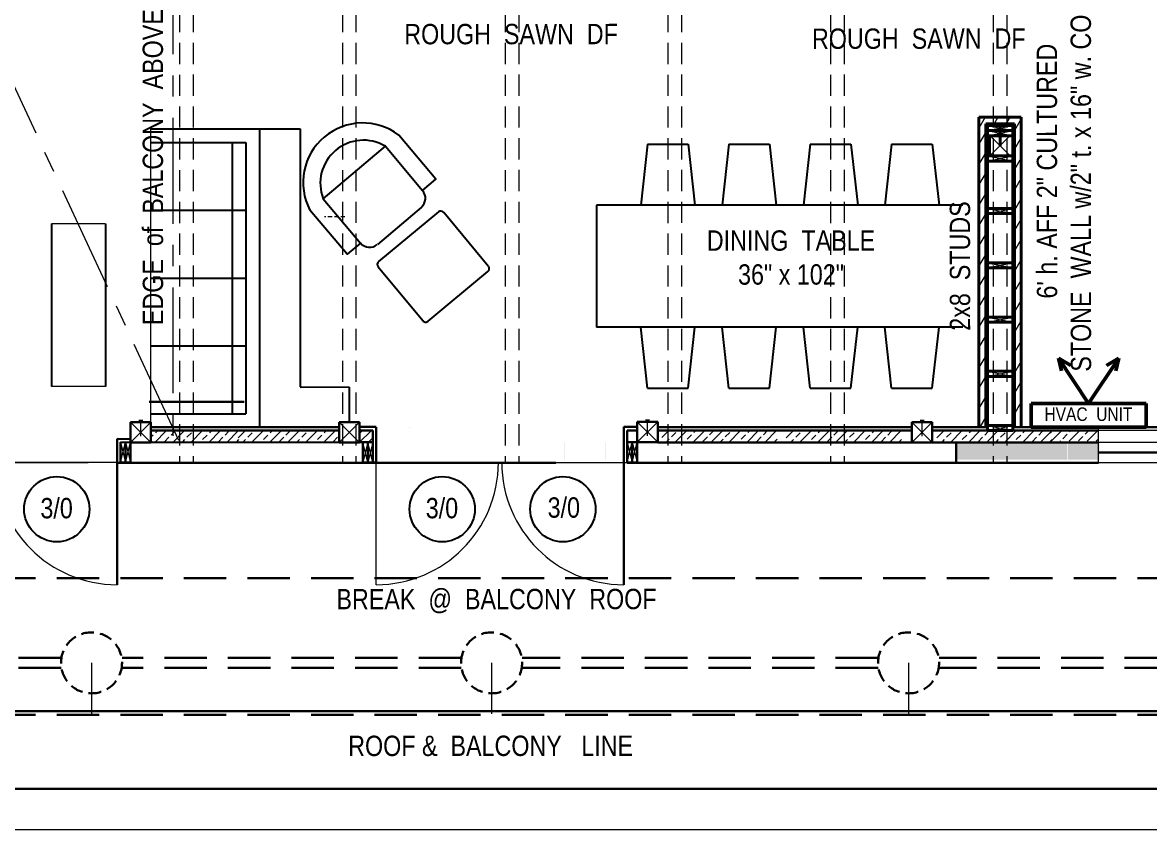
# Model space of a CAD drawing. Header units: inches. Extents: x 0 to 15350, y -6 to 2753.
# Drawn here: x 7383.2 to 7715.7, y 1245.8 to 1483.8 of the extents above; entities that cross this region are included whole.
import ezdxf

# ---------------------------------------------------------------- set-up
doc = ezdxf.new("R2010")
doc.units = ezdxf.units.IN
doc.header["$MEASUREMENT"] = 0
doc.linetypes.add('CENTER', pattern=[2, 1.25, -0.25, 0.25, -0.25])
doc.linetypes.add('HIDDEN', pattern=[0.375, 0.25, -0.125])
for name, color, linetype, lineweight in [('BUILT-INS', 36, 'Continuous', 25), ('DOORS', 7, 'Continuous', 60), ('EXISTING CEILING BEAMS', 255, 'HIDDEN', 20), ('FURNITURE', 36, 'Continuous', 25), ('HVAC', 1, 'Continuous', 50), ('MASONRY', 1, 'Continuous', 30), ('NEW  ROUIGH SAWN  BEAMS', 3, 'HIDDEN', 40), ('NEW FRAMING', 6, 'Continuous', 30), ('NEW FRAMMING', 6, 'Continuous', 30), ('ROOF', 7, 'HIDDEN', 30), ('STAIRS', 7, 'Continuous', 20), ('WALL FRAMING', 9, 'CENTER', 30), ('WALLS', 7, 'Continuous', 30), ('WINDOWS', 5, 'Continuous', 30)]:
    doc.layers.add(name, color=color, linetype=linetype, lineweight=lineweight)
for name, color, linetype in [('TEXT', 7, 'Continuous'), ('TEXT80', 9, 'Continuous'), ('TITLE BLOCK', 7, 'Continuous')]:
    doc.layers.add(name, color=color, linetype=linetype)
doc.styles.add('ARCHENT', font='technical.ttf', dxfattribs={"height": 6})
pattern_1 = [(360, (7388.6458, 590.0111), (1.25, 1.25), [1.25, -1.25]), (90, (7389.8958, 590.0111), (-1.25, 1.25), [1.25, -1.25])]

msp = doc.modelspace()

# ---------------------------------------------------------------- hatches: boundary and pattern name
at = {"layer": 'NEW FRAMING', "linetype": 'Continuous', "lineweight": 9, "ltscale": 25}
h = msp.add_hatch(dxfattribs=at)
h.set_pattern_fill('ANSI33', color=256, scale=15, angle=180, style=0)
h.set_pattern_definition([(225, (12384.9994, 2626.283), (2.6516504, -2.6516504), []), (225, (12382.3477, 2626.283), (2.6516504, -2.6516504), [1.875, -0.9375])])
h.paths.add_polyline_path([(7421.1, 1363.13), (7421.1, 1360.13), (7446.98, 1360.13), (7446.98, 1363.13)])
h = msp.add_hatch(dxfattribs=at)
h.set_pattern_fill('ANSI33', color=256, scale=15, angle=180, style=0)
h.set_pattern_definition([(225, (12418.8613, 2626.283), (2.6516504, -2.6516504), []), (225, (12416.2096, 2626.283), (2.6516504, -2.6516504), [1.875, -0.9375])])
h.paths.add_polyline_path([(7476.59, 1360.13), (7476.59, 1363.13), (7446.84, 1363.13), (7446.84, 1360.13)])
h = msp.add_hatch(dxfattribs=at)
h.set_pattern_fill('ANSI33', color=256, scale=15, style=0)
h.set_pattern_definition([(45, (2542.194, 100.0225), (-2.6516504, 2.6516504), []), (45, (2544.8457, 100.0225), (-2.6516504, 2.6516504), [1.875, -0.9375])])
h.paths.add_polyline_path([(7482.59, 1363.18), (7482.59, 1360.18), (7486.59, 1360.18), (7486.59, 1363.18)])
h = msp.add_hatch(dxfattribs=at)
h.set_pattern_fill('ANSI33', color=256, scale=15, angle=180, style=0)
h.set_pattern_definition([(225, (12543.8228, 2626.3704), (2.6516504, -2.6516504), []), (225, (12541.171, 2626.3704), (2.6516504, -2.6516504), [1.875, -0.9375])])
h.paths.add_polyline_path([(7605.81, 1360.21), (7605.81, 1363.21), (7571.81, 1363.21), (7571.81, 1360.21)])
h = msp.add_hatch(dxfattribs=at)
h.set_pattern_fill('ANSI33', color=256, scale=15, angle=180, style=0)
h.set_pattern_definition([(225, (12580.498, 2626.2776), (2.6516504, -2.6516504), []), (225, (12577.8464, 2626.2776), (2.6516504, -2.6516504), [1.875, -0.9375])])
h.paths.add_polyline_path([(7642.48, 1360.12), (7642.48, 1363.12), (7608.48, 1363.12), (7608.48, 1360.12)])
h = msp.add_hatch(dxfattribs=at)
h.set_pattern_fill('ANSI33', color=256, scale=15, angle=180, style=0)
h.set_pattern_definition([(225, (12624.9994, 2626.283), (2.6516504, -2.6516504), []), (225, (12622.3477, 2626.283), (2.6516504, -2.6516504), [1.875, -0.9375])])
h.paths.add_polyline_path([(7686.98, 1360.13), (7686.98, 1363.13), (7652.98, 1363.13), (7652.98, 1360.13)])
h = msp.add_hatch(dxfattribs=at)
h.set_pattern_fill('ANSI33', color=256, scale=15, style=0)
h.set_pattern_definition([(45, (2751.359, 100.157), (-2.6516504, 2.6516504), []), (45, (2754.0105, 100.157), (-2.6516504, 2.6516504), [1.875, -0.9375])])
h.paths.add_polyline_path([(7700.59, 1360.31), (7700.59, 1363.31), (7686.38, 1363.31), (7686.38, 1360.31)])
at = {"layer": 'WALLS', "linetype": 'Continuous', "lineweight": 20, "ltscale": 20}
h = msp.add_hatch(dxfattribs=at)
h.set_pattern_fill('ZIGZAG', color=6, scale=10, style=0)
h.set_pattern_definition([(360, (7373.4242, 590.0111), (1.25, 1.25), [1.25, -1.25]), (90, (7374.6742, 590.0111), (-1.25, 1.25), [1.25, -1.25])])
h.paths.add_polyline_path([(7531.06, 1359.92), (7531.06, 1354.92), (7531.11, 1354.92), (7531.11, 1359.92)])
h.paths.add_polyline_path([(7658.59, 1359.91), (7658.59, 1354.91), (7667.11, 1354.9), (7667.11, 1359.91)])
h = msp.add_hatch(dxfattribs=at)
h.set_pattern_fill('ZIGZAG', color=6, scale=10, style=0)
h.set_pattern_definition([(360, (7385.4292, 589.9291), (1.25, 1.25), [1.25, -1.25]), (90, (7386.6792, 589.9291), (-1.25, 1.25), [1.25, -1.25])])
h.paths.add_polyline_path([(7659.09, 1359.83), (7659.09, 1354.83), (7679.12, 1354.82), (7679.12, 1359.83)])
h.paths.add_polyline_path([(7543.06, 1359.84), (7543.06, 1354.84), (7543.11, 1354.84), (7543.11, 1359.84)])
h = msp.add_hatch(dxfattribs=at)
h.set_pattern_fill('ZIGZAG', color=6, scale=10, style=0)
h.set_pattern_definition(pattern_1)
h.paths.add_polyline_path([(7546.28, 1359.92), (7546.28, 1354.92), (7546.33, 1354.92), (7546.33, 1359.92)])
h.paths.add_polyline_path([(7666.44, 1359.91), (7666.44, 1354.91), (7682.33, 1354.9), (7682.33, 1359.91)])
h = msp.add_hatch(dxfattribs=at)
h.set_pattern_fill('ZIGZAG', color=6, scale=10, style=0)
h.set_pattern_definition(pattern_1)
h.paths.add_polyline_path([(7546.28, 1359.92), (7546.28, 1354.92), (7546.33, 1354.92), (7546.33, 1359.92)])
h.paths.add_polyline_path([(7666.44, 1359.91), (7666.44, 1354.91), (7682.33, 1354.9), (7682.33, 1359.91)])
h = msp.add_hatch(dxfattribs=at)
h.set_pattern_fill('ZIGZAG', color=6, scale=10, style=0)
h.set_pattern_definition(pattern_1)
h.paths.add_polyline_path([(7546.28, 1359.92), (7546.28, 1354.92), (7546.33, 1354.92), (7546.33, 1359.92)])
h.paths.add_polyline_path([(7666.44, 1359.91), (7666.44, 1354.91), (7682.33, 1354.9), (7682.33, 1359.91)])
h = msp.add_hatch(dxfattribs=at)
h.set_pattern_fill('ZIGZAG', color=6, scale=10, style=0)
h.set_pattern_definition([(360, (7397.6514, 589.9556), (1.25, 1.25), [1.25, -1.25]), (90, (7398.9014, 589.9556), (-1.25, 1.25), [1.25, -1.25])])
h.paths.add_polyline_path([(7555.29, 1359.86), (7555.29, 1354.86), (7555.33, 1354.86), (7555.33, 1359.86)])
h.paths.add_polyline_path([(7675.44, 1359.86), (7675.44, 1354.85), (7691.34, 1354.85), (7691.34, 1359.86)])
h = msp.add_hatch(dxfattribs=at)
h.set_pattern_fill('ZIGZAG', color=6, scale=10, style=0)
h.set_pattern_definition([(360, (7417.8338, 589.9556), (1.25, 1.25), [1.25, -1.25]), (90, (7419.0838, 589.9556), (-1.25, 1.25), [1.25, -1.25])])
h.paths.add_polyline_path([(7575.47, 1359.86), (7575.47, 1354.86), (7575.52, 1354.86), (7575.52, 1359.86)])
h.paths.add_polyline_path([(7700.82, 1354.85), (7700.82, 1359.86), (7691.5, 1359.86), (7691.5, 1354.85)])

# ---------------------------------------------------------------- linework, layer by layer
at = {"layer": 'BUILT-INS', "ltscale": 20}
for p, q in [((7453.1, 1452.41), (7465.1, 1452.41)), ((7465.1, 1376.25), (7479.59, 1376.37)), ((7479.59, 1376.25), (7479.57, 1365.91))]:
    msp.add_line(p, q, dxfattribs=at)
at = {"layer": 'DOORS', "color": 6, "lineweight": 9, "ltscale": 15}
msp.add_line((7487.6, 1317.97), (7487.6, 1353.97), dxfattribs=at)
at = {"layer": 'DOORS', "color": 6, "linetype": 'Continuous', "lineweight": 9, "ltscale": 25}
for centre, start, end in [((7411.11, 1353.97), 180.0001, 270), ((7487.6, 1353.97), 270, 0), ((7560.6, 1353.97), 180.0001, 270)]:
    msp.add_arc(centre, 36, start, end, dxfattribs=at)
at = {"layer": 'EXISTING CEILING BEAMS', "linetype": 'HIDDEN', "ltscale": 25}
for p, q in [((7429.59, 1505.9), (7429.59, 1353.91)), ((7433.59, 1505.91), (7433.59, 1353.91)), ((7477.59, 1505.9), (7477.59, 1353.91)), ((7481.59, 1505.91), (7481.59, 1353.91)), ((7525.59, 1505.9), (7525.59, 1353.91)), ((7529.59, 1505.91), (7529.59, 1353.91)), ((7573.59, 1505.9), (7573.59, 1353.91)), ((7577.59, 1505.91), (7577.59, 1353.91)), ((7621.59, 1505.9), (7621.59, 1353.91)), ((7625.59, 1505.91), (7625.59, 1353.91)), ((7669.59, 1505.9), (7669.59, 1353.91)), ((7673.59, 1505.91), (7673.59, 1353.91))]:
    msp.add_line(p, q, dxfattribs=at)
at = {"layer": 'EXISTING CEILING BEAMS', "color": 6, "linetype": 'Continuous', "lineweight": 9, "ltscale": 25}
for p, q in [((7412.11, 1359.96), (7413.61, 1353.96)), ((7412.11, 1353.96), (7413.61, 1359.96)), ((7413.61, 1359.96), (7415.11, 1353.96)), ((7413.61, 1353.96), (7415.11, 1359.96)), ((7485.09, 1359.97), (7483.59, 1353.97)), ((7485.09, 1353.97), (7483.59, 1359.97)), ((7486.59, 1359.97), (7485.09, 1353.97)), ((7486.59, 1353.97), (7485.09, 1359.97)), ((7561.59, 1359.97), (7563.09, 1353.97)), ((7561.59, 1353.97), (7563.09, 1359.97)), ((7563.09, 1359.97), (7564.59, 1353.97)), ((7563.09, 1353.97), (7564.59, 1359.97))]:
    msp.add_line(p, q, dxfattribs=at)
at = {"layer": 'FURNITURE', "color": 46, "linetype": 'Continuous', "lineweight": 20, "ltscale": 20}
msp.add_line((7421.1, 1364.41), (7421.1, 1452.41), dxfattribs=at)
at = {"layer": 'FURNITURE', "linetype": 'Continuous', "ltscale": 20}
for p, q in [((7421.1, 1452.41), (7453.1, 1452.41)), ((7453.1, 1452.41), (7453.1, 1364.41)), ((7465.1, 1452.41), (7465.1, 1376.29)), ((7421.1, 1448.41), (7449.1, 1448.41)), ((7421.1, 1448.41), (7449.1, 1448.41)), ((7445.1, 1448.41), (7445.1, 1368.41)), ((7449.1, 1448.41), (7449.1, 1368.41)), ((7421.1, 1428.41), (7449.1, 1428.41)), ((7391.76, 1424.41), (7391.76, 1376.41)), ((7407.76, 1424.41), (7407.76, 1376.41)), ((7421.1, 1408.41), (7449.1, 1408.41)), ((7421.1, 1388.41), (7449.1, 1388.41)), ((7448.6, 1371.91), (7420.6, 1371.91)), ((7420.6, 1371.91), (7448.6, 1371.91)), ((7421.1, 1368.41), (7449.1, 1368.41)), ((7465.1, 1364.41), (7421.1, 1364.41))]:
    msp.add_line(p, q, dxfattribs=at)
at = {"layer": 'FURNITURE', "linetype": 'Continuous', "ltscale": 0.75}
for p, q in [((7471.92, 1431.78), (7490.28, 1447.27)), ((7500.85, 1429.26), (7487.9, 1418.33)), ((7505.9, 1427.9), (7488.29, 1413.31)), ((7520.63, 1411.91), (7507.49, 1427.75)), ((7488.14, 1411.7), (7501.28, 1395.85)), ((7502.89, 1395.7), (7520.5, 1410.3))]:
    msp.add_line(p, q, dxfattribs=at)
at = {"layer": 'FURNITURE', "ltscale": 25}
for p, q in [((7567.59, 1447.91), (7565.59, 1429.91)), ((7567.59, 1447.91), (7579.59, 1447.91)), ((7579.59, 1447.91), (7581.59, 1429.91)), ((7591.59, 1447.91), (7589.59, 1429.91)), ((7591.59, 1447.91), (7603.59, 1447.91)), ((7603.59, 1447.91), (7605.59, 1429.91)), ((7615.59, 1447.91), (7613.59, 1429.91)), ((7615.59, 1447.91), (7627.59, 1447.91)), ((7627.59, 1447.91), (7629.59, 1429.91)), ((7639.59, 1447.91), (7637.59, 1429.91)), ((7639.59, 1447.91), (7651.59, 1447.91)), ((7651.59, 1447.91), (7653.59, 1429.91)), ((7660.59, 1429.91), (7552.59, 1429.91)), ((7552.59, 1429.91), (7552.59, 1393.91)), ((7660.59, 1393.91), (7552.59, 1393.91)), ((7567.59, 1375.91), (7565.59, 1393.91)), ((7579.59, 1375.91), (7581.59, 1393.91)), ((7591.59, 1375.91), (7589.59, 1393.91)), ((7603.59, 1375.91), (7605.59, 1393.91)), ((7615.59, 1375.91), (7613.59, 1393.91)), ((7627.59, 1375.91), (7629.59, 1393.91)), ((7639.59, 1375.91), (7637.59, 1393.91)), ((7651.59, 1375.91), (7653.59, 1393.91)), ((7567.59, 1375.91), (7579.59, 1375.91)), ((7591.59, 1375.91), (7603.59, 1375.91)), ((7615.59, 1375.91), (7627.59, 1375.91)), ((7639.59, 1375.91), (7651.59, 1375.91))]:
    msp.add_line(p, q, dxfattribs=at)
at = {"layer": 'FURNITURE', "linetype": 'Continuous', "lineweight": 9, "ltscale": 20}
for p, q in [((7407.76, 1424.41), (7391.76, 1424.41)), ((7407.76, 1376.41), (7391.76, 1376.41))]:
    msp.add_line(p, q, dxfattribs=at)
at = {"layer": 'FURNITURE', "linetype": 'Continuous', "ltscale": 0.75}
for points in [[(7490.26, 1447.27), (7490.26, 1447.27), (7501.26, 1434.24), (7505.19, 1437.56), (7494.19, 1450.59)], [(7471.92, 1431.78), (7471.92, 1431.78), (7482.92, 1418.75), (7478.99, 1415.43), (7467.99, 1428.46)]]:
    msp.add_lwpolyline(points, dxfattribs=at)
for centre, radius, start, end in [((7483.59, 1436.58), 17.58, 52.8453, 207.4846), ((7483.76, 1436.38), 12.69, 59.0895, 201.2403), ((7498.56, 1431.96), 3.53, 310.1649, 40.1649), ((7506.63, 1427.02), 1.14, 39.6666, 129.6666), ((7485.62, 1421.03), 3.53, 220.1649, 310.1649), ((7489.02, 1412.43), 1.14, 129.6666, 219.6666), ((7519.77, 1411.18), 1.14, 309.6666, 39.6666), ((7502.16, 1396.58), 1.14, 219.6666, 309.6666)]:
    msp.add_arc(centre, radius, start, end, dxfattribs=at)
at = {"layer": 'HVAC', "ltscale": 25}
for p, q in [((7697.72, 1371.41), (7688.78, 1384.77)), ((7689.7, 1381.02), (7688.78, 1384.77)), ((7688.78, 1384.77), (7692.47, 1382.61)), ((7697.72, 1371.41), (7706.66, 1384.77)), ((7706.66, 1384.77), (7702.97, 1382.61)), ((7705.74, 1381.02), (7706.66, 1384.77)), ((7680.72, 1371.42), (7714.72, 1371.4)), ((7680.72, 1364.42), (7714.72, 1364.4))]:
    msp.add_line(p, q, dxfattribs=at)
at = {"layer": 'HVAC', "ltscale": 15}
for p, q in [((7680.72, 1364.42), (7680.72, 1371.42)), ((7714.72, 1364.4), (7714.72, 1371.4))]:
    msp.add_line(p, q, dxfattribs=at)
at = {"layer": 'MASONRY', "lineweight": 40, "ltscale": 15}
for p, q in [((7665.34, 1455.91), (7665.34, 1364.41)), ((7677.84, 1455.91), (7677.84, 1364.41))]:
    msp.add_line(p, q, dxfattribs=at)
at = {"layer": 'MASONRY', "linetype": 'Continuous', "lineweight": 40, "ltscale": 25}
msp.add_line((7665.34, 1455.91), (7677.84, 1455.91), dxfattribs=at)
at = {"layer": 'MASONRY', "linetype": 'Continuous', "lineweight": 9, "ltscale": 20}
for p, q in [((7667.22, 1455.91), (7665.34, 1452.65)), ((7670.97, 1455.91), (7669.82, 1453.91)), ((7674.44, 1455.91), (7673.28, 1453.91)), ((7677.84, 1455.37), (7675.84, 1451.91)), ((7667.34, 1451.48), (7665.34, 1448.02)), ((7677.84, 1449.87), (7675.84, 1446.41)), ((7667.34, 1445.48), (7665.34, 1442.02)), ((7677.84, 1443.87), (7675.84, 1440.41)), ((7667.34, 1439.48), (7665.34, 1436.02)), ((7677.84, 1437.87), (7675.84, 1434.41)), ((7667.34, 1433.48), (7665.34, 1430.02)), ((7677.84, 1431.87), (7675.84, 1428.41)), ((7667.34, 1427.48), (7665.34, 1424.02)), ((7677.84, 1425.87), (7675.84, 1422.41)), ((7667.34, 1421.48), (7665.34, 1418.02)), ((7677.84, 1419.87), (7675.84, 1416.41)), ((7667.34, 1415.48), (7665.34, 1412.02)), ((7677.84, 1413.87), (7675.84, 1410.41)), ((7667.34, 1409.48), (7665.34, 1406.02)), ((7677.84, 1407.87), (7675.84, 1404.41)), ((7667.34, 1403.48), (7665.34, 1400.02)), ((7677.84, 1401.87), (7675.84, 1398.41)), ((7667.34, 1397.48), (7665.34, 1394.02)), ((7677.84, 1395.87), (7675.84, 1392.41)), ((7667.34, 1391.48), (7665.34, 1388.02)), ((7677.84, 1389.87), (7675.84, 1386.41)), ((7667.34, 1385.48), (7665.34, 1382.02)), ((7677.84, 1383.87), (7675.84, 1380.41)), ((7667.34, 1379.48), (7665.34, 1376.02)), ((7677.84, 1377.87), (7675.84, 1374.41)), ((7667.34, 1373.48), (7665.34, 1370.02)), ((7677.84, 1371.87), (7675.84, 1368.41)), ((7667.34, 1367.48), (7665.57, 1364.41))]:
    msp.add_line(p, q, dxfattribs=at)
at = {"layer": 'NEW  ROUIGH SAWN  BEAMS', "color": 3, "ltscale": 15}
msp.add_line((7671.59, 1447.44), (7671.59, 1453.44), dxfattribs=at)
at = {"layer": 'NEW  ROUIGH SAWN  BEAMS', "color": 6, "ltscale": 10}
msp.add_line((7671.6, 1453.42), (7671.6, 1447.42), dxfattribs=at)
at = {"layer": 'NEW  ROUIGH SAWN  BEAMS', "color": 6, "linetype": 'Continuous', "ltscale": 10}
msp.add_line((7671.6, 1453.42), (7671.6, 1447.42), dxfattribs=at)
at = {"layer": 'NEW FRAMING', "color": 7, "linetype": 'Continuous', "lineweight": 40, "ltscale": 25}
msp.add_line((7667.34, 1453.91), (7675.84, 1453.91), dxfattribs=at)
at = {"layer": 'NEW FRAMING', "color": 7, "lineweight": 40, "ltscale": 15}
for p, q in [((7667.34, 1453.91), (7667.34, 1364.41)), ((7675.84, 1453.91), (7675.84, 1364.41))]:
    msp.add_line(p, q, dxfattribs=at)
at = {"layer": 'NEW FRAMING', "color": 6, "lineweight": 40, "ltscale": 15}
for p, q in [((7667.84, 1453.41), (7667.84, 1363.41)), ((7675.34, 1453.41), (7675.34, 1363.41))]:
    msp.add_line(p, q, dxfattribs=at)
at = {"layer": 'NEW FRAMING', "color": 6, "linetype": 'Continuous', "lineweight": 40, "ltscale": 25}
for p, q in [((7667.84, 1453.41), (7675.34, 1453.41)), ((7667.84, 1451.91), (7675.34, 1451.91)), ((7667.84, 1450.41), (7675.34, 1450.41)), ((7667.84, 1444.42), (7675.34, 1444.42)), ((7667.84, 1442.92), (7675.34, 1442.92)), ((7667.84, 1428.91), (7675.34, 1428.91)), ((7667.84, 1427.41), (7675.34, 1427.41)), ((7667.83, 1412.91), (7675.33, 1412.91)), ((7667.83, 1411.41), (7675.33, 1411.41)), ((7667.84, 1396.91), (7675.34, 1396.91)), ((7667.83, 1395.41), (7675.33, 1395.41)), ((7667.84, 1380.91), (7675.34, 1380.91)), ((7667.84, 1379.41), (7675.34, 1379.41)), ((7667.84, 1364.91), (7675.34, 1364.91)), ((7667.84, 1363.41), (7675.34, 1363.41)), ((7667.85, 1363.41), (7675.34, 1363.41))]:
    msp.add_line(p, q, dxfattribs=at)
at = {"layer": 'NEW FRAMING', "ltscale": 15}
for p, q in [((7476.59, 1364.41), (7421.1, 1364.41)), ((7476.59, 1363.41), (7421.1, 1363.41)), ((7486.59, 1363.47), (7482.59, 1363.47)), ((7497.34, 1364.37), (7497.34, 1364.37)), ((7564.59, 1363.41), (7561.59, 1363.41)), ((7645.59, 1364.41), (7570.59, 1364.47)), ((7645.59, 1363.41), (7570.59, 1363.41)), ((7667.84, 1364.41), (7651.59, 1364.41)), ((7700.59, 1363.41), (7651.59, 1363.41)), ((7751.59, 1364.41), (7675.34, 1364.41)), ((7411.11, 1353.97), (7411.11, 1353.97)), ((7411.11, 1353.97), (7411.11, 1317.97)), ((7560.6, 1353.97), (7560.6, 1317.97))]:
    msp.add_line(p, q, dxfattribs=at)
at = {"layer": 'NEW FRAMING', "ltscale": 25}
msp.add_line((7486.59, 1359.97), (7486.59, 1363.47), dxfattribs=at)
at = {"layer": 'NEW FRAMING', "color": 6, "ltscale": 15}
for p, q in [((7561.59, 1363.46), (7561.59, 1359.97)), ((7412.11, 1359.96), (7412.11, 1353.96)), ((7413.61, 1359.96), (7413.61, 1353.96)), ((7415.11, 1359.96), (7415.11, 1353.96)), ((7483.59, 1359.97), (7483.59, 1353.97)), ((7485.09, 1359.97), (7485.09, 1353.97)), ((7486.59, 1359.97), (7486.59, 1353.97)), ((7561.59, 1359.97), (7561.59, 1353.97)), ((7563.09, 1359.97), (7563.09, 1353.97)), ((7564.59, 1359.97), (7564.59, 1353.97))]:
    msp.add_line(p, q, dxfattribs=at)
at = {"layer": 'NEW FRAMING', "lineweight": 20, "ltscale": 15}
msp.add_line((7742.59, 1363.41), (7700.59, 1363.41), dxfattribs=at)
at = {"layer": 'NEW FRAMING', "color": 7, "lineweight": 30, "ltscale": 15}
for p, q in [((7411.11, 1353.97), (7411.11, 1360.95)), ((7411.11, 1360.95), (7415.1, 1360.93))]:
    msp.add_line(p, q, dxfattribs=at)
at = {"layer": 'NEW FRAMMING', "color": 28, "ltscale": 15}
for p, q in [((7487.59, 1364.55), (7482.59, 1364.55)), ((7487.59, 1364.46), (7487.59, 1353.97)), ((7564.59, 1364.55), (7560.59, 1364.55)), ((7560.59, 1353.97), (7560.59, 1359.97))]:
    msp.add_line(p, q, dxfattribs=at)
at = {"layer": 'NEW FRAMMING', "color": 28, "ltscale": 25}
msp.add_line((7560.59, 1359.97), (7560.59, 1364.55), dxfattribs=at)
at = {"layer": 'ROOF', "linetype": 'HIDDEN', "ltscale": 50}
for p, q in [((7224.59, 1319.91), (7787.59, 1319.91)), ((7394.59, 1296.41), (7290.59, 1296.41)), ((7394.59, 1293.41), (7290.59, 1293.41)), ((7512.59, 1296.41), (7412.59, 1296.41)), ((7512.59, 1293.41), (7412.59, 1293.41)), ((7635.59, 1296.41), (7530.59, 1296.41)), ((7635.59, 1293.41), (7530.59, 1293.41)), ((7739.59, 1296.41), (7653.59, 1296.41)), ((7739.59, 1293.41), (7653.59, 1293.41))]:
    msp.add_line(p, q, dxfattribs=at)
at = {"layer": 'ROOF', "linetype": 'Continuous', "ltscale": 50}
msp.add_line((7220.04, 1280.61), (7757.59, 1280.61), dxfattribs=at)
at = {"layer": 'ROOF', "color": 7, "linetype": 'HIDDEN', "ltscale": 50}
msp.add_line((7224.59, 1279.61), (7787.59, 1279.61), dxfattribs=at)
at = {"layer": 'ROOF', "ltscale": 15}
for centre in [(7403.59, 1294.91), (7521.59, 1294.91), (7644.59, 1294.91)]:
    msp.add_circle(centre, 9, dxfattribs=at)
at = {"layer": 'STAIRS', "color": 7, "linetype": 'CENTER', "lineweight": 9, "ltscale": 25}
msp.add_line((7289.59, 1660.91), (7429.59, 1359.91), dxfattribs=at)
at = {"layer": 'STAIRS', "linetype": 'CENTER', "lineweight": 9, "ltscale": 25}
msp.add_line((7427.59, 1505.67), (7427.59, 1359.91), dxfattribs=at)
at = {"layer": 'STAIRS', "color": 7, "linetype": 'HIDDEN', "lineweight": 9, "ltscale": 5}
msp.add_line((7478.34, 1426.43), (7472.34, 1426.43), dxfattribs=at)
at = {"layer": 'TEXT', "color": 6, "linetype": 'Continuous', "ltscale": 15}
for centre in [(7393.35, 1340.23), (7507.04, 1340.23), (7542.63, 1340.23)]:
    msp.add_circle(centre, 9.63, dxfattribs=at)
at = {"layer": 'TITLE BLOCK', "color": 7, "linetype": 'Continuous', "lineweight": 30, "ltscale": 0.5}
msp.add_line((7146.59, 1257.77), (7926.58, 1257.77), dxfattribs=at)
at = {"layer": 'TITLE BLOCK', "color": 7, "linetype": 'Continuous', "lineweight": 0, "ltscale": 0.5}
msp.add_line((7122.59, 1245.77), (7938.58, 1245.77), dxfattribs=at)
at = {"layer": 'WALL FRAMING', "color": 6, "linetype": 'Continuous', "lineweight": 9, "ltscale": 20}
for p, q in [((7667.84, 1451.91), (7675.34, 1453.41)), ((7667.84, 1453.41), (7675.34, 1451.91)), ((7667.84, 1450.41), (7675.34, 1451.91)), ((7667.84, 1451.91), (7675.34, 1450.41)), ((7667.84, 1442.92), (7675.34, 1444.42)), ((7667.84, 1444.42), (7675.34, 1442.92)), ((7667.84, 1427.41), (7675.34, 1428.91)), ((7667.84, 1428.91), (7675.34, 1427.41)), ((7667.83, 1411.41), (7675.33, 1412.91)), ((7667.83, 1412.91), (7675.33, 1411.41)), ((7667.84, 1395.41), (7675.34, 1396.91)), ((7667.84, 1396.91), (7675.34, 1395.41)), ((7667.84, 1379.41), (7675.34, 1380.91)), ((7667.84, 1380.91), (7675.34, 1379.41)), ((7667.84, 1363.41), (7675.34, 1364.91)), ((7667.84, 1364.91), (7675.34, 1363.41))]:
    msp.add_line(p, q, dxfattribs=at)
at = {"layer": 'WALL FRAMING', "color": 6, "ltscale": 15}
for p, q in [((7674.61, 1450.42), (7668.61, 1450.42)), ((7674.61, 1444.42), (7668.61, 1444.42))]:
    msp.add_line(p, q, dxfattribs=at)
at = {"layer": 'WALL FRAMING', "color": 6, "linetype": 'Continuous', "lineweight": 9, "ltscale": 15}
for p, q in [((7668.61, 1450.42), (7674.61, 1444.42)), ((7668.61, 1444.42), (7674.61, 1450.42))]:
    msp.add_line(p, q, dxfattribs=at)
at = {"layer": 'WALL FRAMING', "color": 6, "linetype": 'Continuous', "ltscale": 15}
msp.add_line((7668.61, 1444.42), (7668.61, 1450.42), dxfattribs=at)
at = {"layer": 'WALL FRAMING', "color": 9, "linetype": 'Continuous', "lineweight": 9, "ltscale": 150}
for p, q in [((7417.51, 1366.49), (7418.1, 1366.49)), ((7418.1, 1361.8), (7418.1, 1366.49)), ((7418.1, 1366.49), (7418.69, 1366.49)), ((7566.97, 1366.55), (7567.56, 1366.55)), ((7567.56, 1361.86), (7567.56, 1366.55)), ((7567.56, 1366.55), (7568.15, 1366.55)), ((7647.98, 1366.49), (7648.57, 1366.49)), ((7648.57, 1361.8), (7648.57, 1366.49)), ((7648.57, 1366.49), (7649.16, 1366.49))]:
    msp.add_line(p, q, dxfattribs=at)
at = {"layer": 'WALL FRAMING', "color": 7, "ltscale": 15}
for p, q in [((7421.12, 1359.91), (7415.12, 1359.91)), ((7482.59, 1359.91), (7476.59, 1359.91)), ((7570.59, 1359.97), (7564.59, 1359.97)), ((7651.59, 1359.91), (7645.59, 1359.91))]:
    msp.add_line(p, q, dxfattribs=at)
at = {"layer": 'WALL FRAMING', "color": 6, "linetype": 'Continuous', "lineweight": 30, "ltscale": 25}
for p, q in [((7420.62, 1359.96), (7421.52, 1359.97)), ((7482.59, 1359.97), (7486.59, 1359.97)), ((7564.59, 1359.97), (7561.59, 1359.97)), ((7564.59, 1359.96), (7564.58, 1359.96)), ((7415.11, 1353.96), (7412.11, 1353.96)), ((7483.59, 1353.97), (7487.6, 1353.97)), ((7564.59, 1353.97), (7561.59, 1353.97))]:
    msp.add_line(p, q, dxfattribs=at)
at = {"layer": 'WALL FRAMING', "color": 9, "lineweight": 9, "ltscale": 15}
for p, q in [((7403.59, 1294.91), (7403.59, 1279.91)), ((7521.59, 1294.91), (7521.59, 1279.91)), ((7644.59, 1294.91), (7644.59, 1279.91))]:
    msp.add_line(p, q, dxfattribs=at)
at = {"layer": 'WALLS', "ltscale": 15}
for p, q in [((7415.1, 1359.91), (7415.1, 1365.91)), ((7421.1, 1365.91), (7415.1, 1365.91)), ((7421.1, 1359.91), (7421.1, 1365.91)), ((7476.59, 1359.91), (7476.59, 1365.91)), ((7482.59, 1365.91), (7476.59, 1365.91)), ((7482.59, 1359.91), (7482.59, 1365.91)), ((7570.59, 1365.97), (7564.59, 1365.97)), ((7564.59, 1365.97), (7564.59, 1359.97)), ((7570.59, 1365.97), (7570.59, 1359.97)), ((7651.59, 1365.91), (7645.59, 1365.91)), ((7645.59, 1365.91), (7645.59, 1359.91)), ((7651.59, 1365.91), (7651.59, 1359.91)), ((7486.59, 1360), (7412.11, 1359.91)), ((7700.59, 1359.91), (7570.59, 1359.9)), ((7658.59, 1353.91), (7658.59, 1359.91)), ((7540.59, 1353.91), (7411.11, 1353.91)), ((7700.59, 1353.91), (7561.59, 1353.92)), ((7700.59, 1353.91), (7658.59, 1353.91))]:
    msp.add_line(p, q, dxfattribs=at)
at = {"layer": 'WALLS', "color": 7, "linetype": 'Continuous', "lineweight": 9, "ltscale": 15}
for p, q in [((7415.1, 1365.91), (7421.1, 1359.91)), ((7415.1, 1359.91), (7421.1, 1365.91)), ((7476.59, 1365.91), (7482.59, 1359.91)), ((7476.59, 1359.91), (7482.59, 1365.91)), ((7564.59, 1359.97), (7570.59, 1365.97)), ((7570.59, 1359.97), (7564.59, 1365.97)), ((7645.59, 1359.91), (7651.59, 1365.91)), ((7651.59, 1359.91), (7645.59, 1365.91))]:
    msp.add_line(p, q, dxfattribs=at)
at = {"layer": 'WALLS', "lineweight": 20, "ltscale": 15}
for p, q in [((7700.59, 1353.91), (7700.59, 1364.41)), ((7742.59, 1359.91), (7700.59, 1359.91)), ((7402.61, 1353.91), (7332.61, 1353.91)), ((7411.11, 1353.97), (7338.11, 1353.97)), ((7742.59, 1353.91), (7700.59, 1353.91))]:
    msp.add_line(p, q, dxfattribs=at)
at = {"layer": 'WALLS', "color": 7, "lineweight": 20, "ltscale": 15}
msp.add_line((7486.59, 1353.97), (7561.59, 1353.96), dxfattribs=at)
at = {"layer": 'WINDOWS', "color": 5, "ltscale": 15}
msp.add_line((7700.59, 1356.91), (7742.59, 1356.91), dxfattribs=at)

# ---------------------------------------------------------------- texts
at = {"layer": 'FURNITURE', "insert": (7609.92, 1414.43), "char_height": 6, "width": 360.0625, "attachment_point": 5, "rotation": 0.0328, "style": 'ARCHENT'}
msp.add_mtext('{\\C7;DINING  TABLE\\P36" x 102"}', dxfattribs=at)
at = {"layer": 'HVAC', "insert": (7697.66, 1368.23), "char_height": 4, "width": 360.0625, "attachment_point": 5, "rotation": 0.0328, "style": 'ARCHENT'}
msp.add_mtext('HVAC  UNIT', dxfattribs=at)
at = {"layer": 'TEXT80', "char_height": 6, "width": 360.0625, "attachment_point": 5, "style": 'ARCHENT'}
for s, insert, rotation in [('{\\C7;EDGE  of  BALCONY  ABOVE}', (7421.73, 1441.13), 90.0328), ('{\\C7;BREAK  @  BALCONY  ROOF}', (7523.05, 1313.12), 0.0328), ('{\\C7; ROOF &  BALCONY   LINE}', (7520.36, 1270.4), 0.0328)]:
    msp.add_mtext(s, dxfattribs=dict(at, insert=insert, rotation=rotation))
at = {"layer": 'TEXT80', "color": 3, "char_height": 6, "width": 360.0625, "attachment_point": 5, "rotation": 0.0328, "style": 'ARCHENT'}
for insert in [(7527.34, 1480.34), (7647.61, 1478.99)]:
    msp.add_mtext('ROUGH  SAWN  DF', dxfattribs=dict(at, insert=insert))
at = {"layer": 'TEXT80', "color": 9, "insert": (7659.8, 1411.96), "char_height": 6, "width": 360.0625, "attachment_point": 5, "rotation": 90.0328, "style": 'ARCHENT'}
msp.add_mtext('{\\C6;2x8  STUDS}', dxfattribs=at)
at = {"layer": 'TEXT80', "color": 6, "char_height": 6, "width": 360.0625, "attachment_point": 5, "rotation": 0.0328, "style": 'ARCHENT'}
for insert in [(7393.29, 1340.5), (7506.96, 1340.51), (7542.91, 1340.69)]:
    msp.add_mtext('3/0', dxfattribs=dict(at, insert=insert))
at = {"layer": 'WALLS', "color": 1, "insert": (7690.46, 1439.95), "char_height": 6, "width": 360.0625, "attachment_point": 5, "rotation": 90.0328, "style": 'ARCHENT'}
msp.add_mtext('6\' h. AFF 2" CULTURED\\P  STONE  WALL w/2" t. x 16" w. COPING{\\C6; }', dxfattribs=at)

doc.saveas('drawing.dxf')
